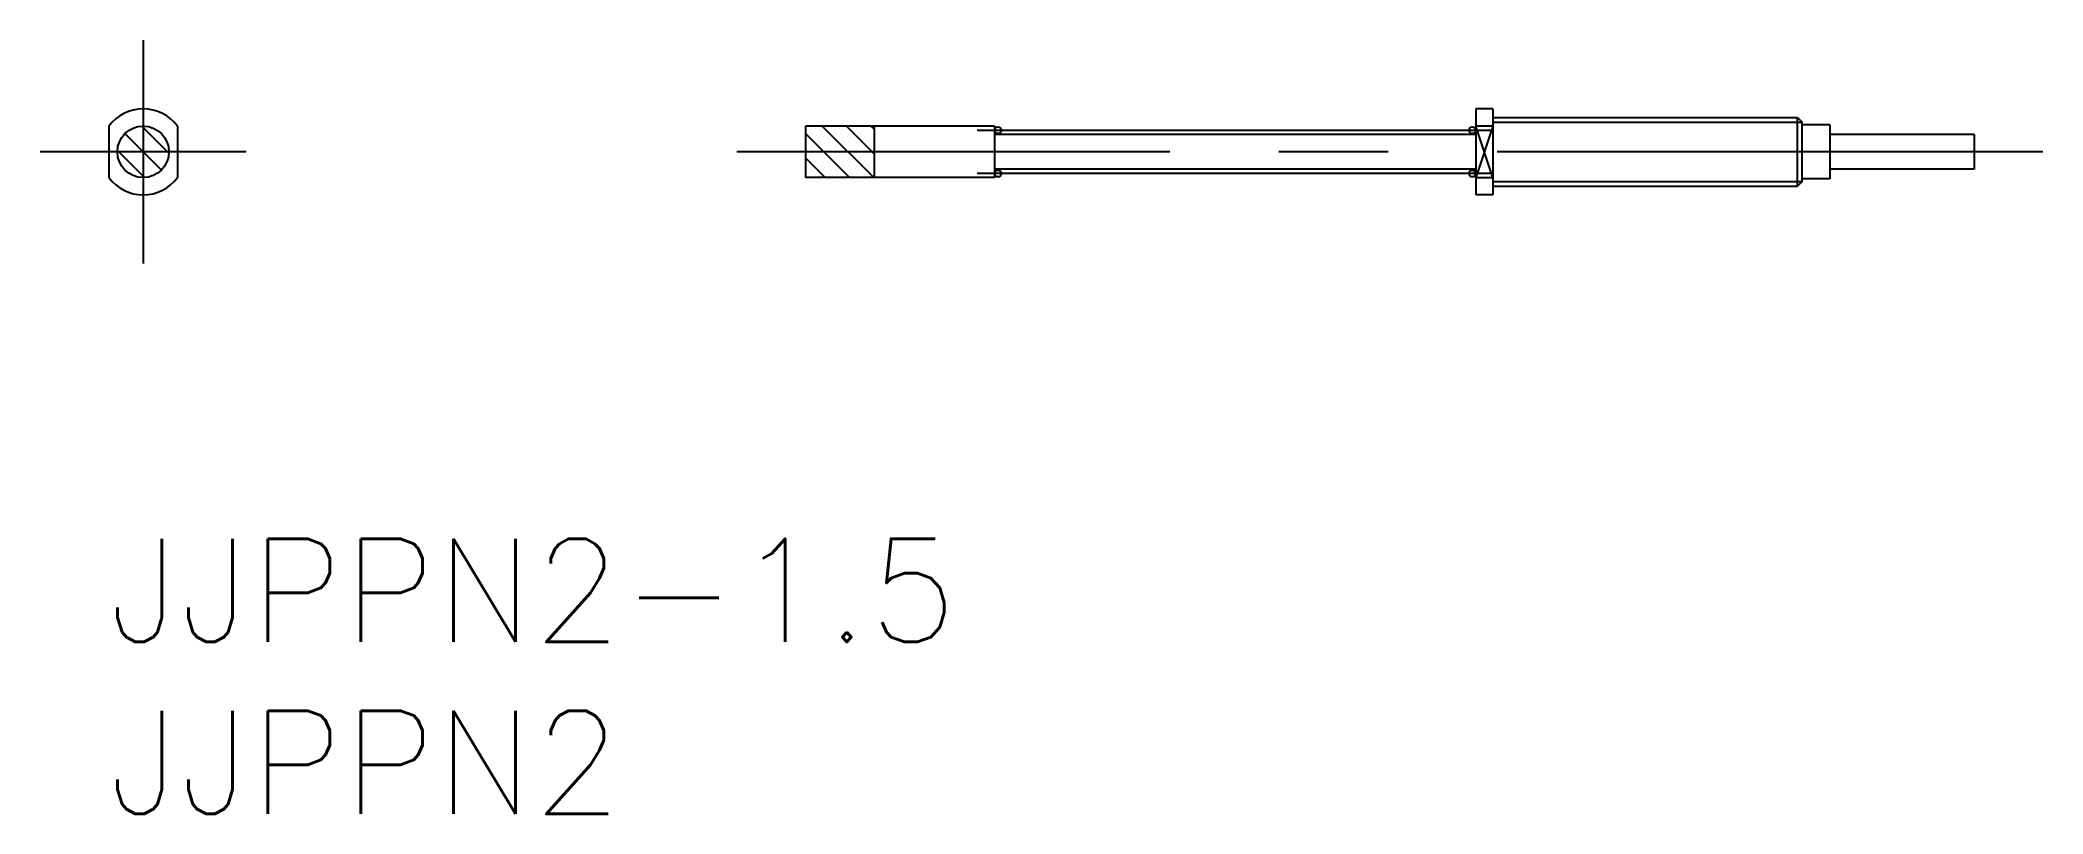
# Model space of a CAD drawing. Extents: x -2 to 56.3, y -8 to 14.5.
import ezdxf

# ---------------------------------------------------------------- set-up
doc = ezdxf.new("R2010")
doc.units = 0
doc.header["$LTSCALE"] = 0.5
doc.linetypes.add('CENTER', pattern=[50.8, 31.75, -6.35, 6.35, -6.35])
for name, color, linetype in [('MSM_CENTER', 1, 'CENTER'), ('MSM_CONTINUOUS', 7, 'CONTINUOUS'), ('MSM_NARROW', 5, 'CONTINUOUS'), ('MSM_PART_NUMBER', 7, 'CONTINUOUS')]:
    doc.layers.add(name, color=color, linetype=linetype)
doc.styles.get("Standard").update_dxf_attribs({"font": 'txt.shx', "height": 3, "bigfont": 'bigfont.shx'})

# ---------------------------------------------------------------- blocks, each defined once
blk = doc.blocks.new('*U2')
at = {"layer": 'MSM_PART_NUMBER'}
blk.add_text('JJPPN2-1.5', height=3, dxfattribs=at).set_placement((0, -3))
blk = doc.blocks.new('*U3')
at = {"layer": 'MSM_PART_NUMBER'}
blk.add_text('JJPPN2', height=3, dxfattribs=at).set_placement((0, -8))

msp = doc.modelspace()

# ---------------------------------------------------------------- linework, layer by layer
at = {"layer": 'MSM_CENTER'}
for p, q in [((1, 14.5), (1, 8)), ((25.266, 11.88), (40.266, 11.88)), ((4, 11.25), (-2, 11.25)), ((56.266, 11.25), (18.266, 11.25)), ((40.266, 10.62), (25.266, 10.62))]:
    msp.add_line(p, q, dxfattribs=at)
at = {"layer": 'MSM_CONTINUOUS'}
for p, q in [((39.766, 12.5), (39.766, 10)), ((40.266, 12.5), (39.766, 12.5)), ((40.266, 12.5), (40.266, 10)), ((40.266, 12.25), (49.13, 12.25)), ((49.13, 10.25), (49.13, 12.25)), ((49.13, 12.25), (49.266, 12.114)), ((0, 12), (0, 10.5)), ((2, 12), (2, 10.5)), ((20.266, 12), (20.266, 10.5)), ((25.766, 12), (20.266, 12)), ((22.266, 12), (22.266, 10.5)), ((25.766, 12), (25.766, 10.5)), ((39.766, 11.75), (25.766, 11.75)), ((40.266, 12), (39.766, 12)), ((49.266, 10.385), (49.266, 12.114)), ((50.066, 12.033), (49.266, 12.033)), ((50.066, 12.033), (50.066, 10.466)), ((54.266, 11.75), (50.066, 11.75)), ((54.266, 11.75), (54.266, 10.75)), ((25.766, 10.5), (20.266, 10.5)), ((39.766, 10.75), (25.766, 10.75)), ((39.766, 10.5), (40.266, 10.5)), ((54.266, 10.75), (50.066, 10.75)), ((40.266, 10), (39.766, 10)), ((40.266, 10.25), (49.13, 10.25)), ((49.266, 10.385), (49.13, 10.25)), ((50.066, 10.466), (49.266, 10.466))]:
    msp.add_line(p, q, dxfattribs=at)
for centre, radius in [((1, 11.25), 0.75), ((25.866, 11.88), 0.1), ((39.666, 11.88), 0.1), ((25.866, 10.62), 0.1), ((39.666, 10.62), 0.1)]:
    msp.add_circle(centre, radius, dxfattribs=at)
for start, end in [(36.8699, 143.1301), (216.8699, 323.1301)]:
    msp.add_arc((1, 11.25), 1.25, start, end, dxfattribs=at)
at = {"layer": 'MSM_NARROW'}
for p, q in [((1.53, 10.72), (0.47, 11.78)), ((1.749, 11.208), (0.958, 11.999)), ((21.549, 10.5), (20.266, 11.783)), ((22.256, 10.5), (20.756, 12)), ((22.266, 11.197), (21.463, 12)), ((22.266, 11.905), (22.17, 12)), ((40.266, 12), (39.766, 10.5)), ((40.266, 10.5), (39.766, 12)), ((40.266, 12.114), (49.266, 12.114)), ((1.042, 10.501), (0.251, 11.292)), ((20.842, 10.5), (20.266, 11.076)), ((40.266, 10.385), (49.266, 10.385))]:
    msp.add_line(p, q, dxfattribs=at)

# ---------------------------------------------------------------- block references
at = {"layer": 'MSM_CONTINUOUS'}
for name in ['*U2', '*U3']:
    msp.add_blockref(name, (0, 0), dxfattribs=at)

doc.saveas('drawing.dxf')
